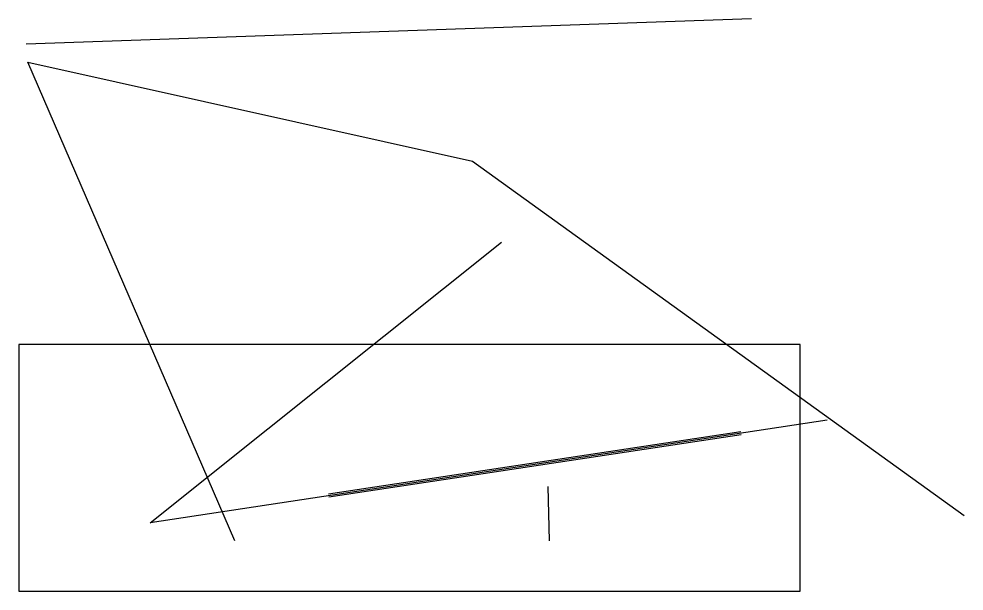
# Model space of a CAD drawing. Units: millimetres at full size, sheet at 1:100. Extents: x -11694 to 20449, y -14878 to 4592.
import ezdxf

# ---------------------------------------------------------------- set-up
doc = ezdxf.new("R2010")
doc.units = ezdxf.units.MM
doc.header["$LTSCALE"] = 100
doc.layers.add('0-0', color=7, linetype='Continuous')

msp = doc.modelspace()

# ---------------------------------------------------------------- linework, layer by layer
at = {"layer": '0-0'}
for p, q in [((13224.5, 4591.8), (-11449, 3734.7)), ((12852.2, -9456.9), (-1170.8, -11582.7)), ((12867.1, -9555.8), (-1155.8, -11681.6)), ((6293.6, -11315.6), (6339.6, -13168))]:
    msp.add_line(p, q, dxfattribs=at)
for points in [[(-4346.9, -13163.3), (-11387.8, 3122.4), (3734.7, -244.9), (20449, -12306.1)], [(15795.9, -9061.2), (-7224.5, -12551), (4714.3, -3000)]]:
    msp.add_lwpolyline(points, dxfattribs=at)
msp.add_lwpolyline([(14877.6, -6489.8), (-11693.9, -6489.8), (-11693.9, -14877.6), (14877.6, -14877.6)], close=True, dxfattribs=at)

doc.saveas('drawing.dxf')
